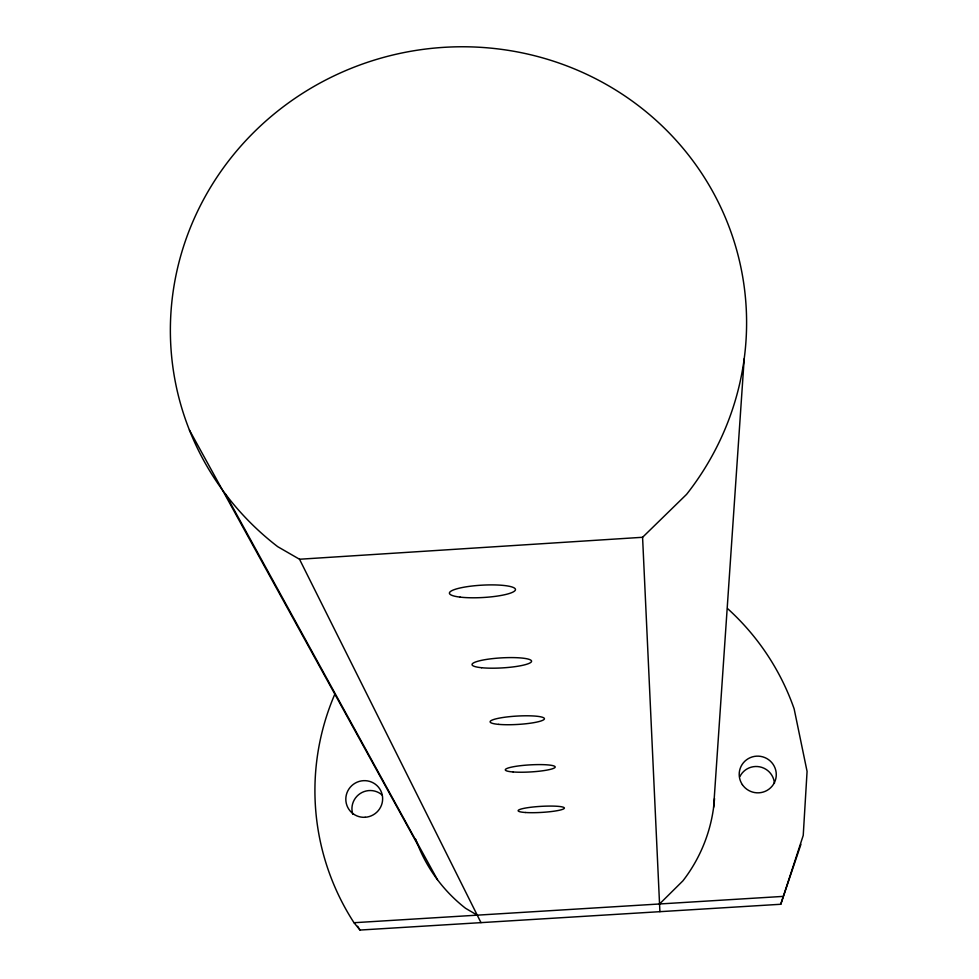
<?xml version="1.0" encoding="UTF-8"?>
<svg xmlns="http://www.w3.org/2000/svg" width="979" height="979" viewBox="0 0 979 979"><rect width="100%" height="100%" fill="white"/><g stroke="black" fill="none" stroke-linecap="round" stroke-linejoin="round"><path stroke-width="1.47" d="M713.618 807.32L744.187 358.803M335.002 693.768A246.488 244.603 -13.2 0 0 354.006 922.72L360.027 930.05L780.765 904.266L803.233 835.393L807.075 771.403L794.14 708.869A246.488 244.603 -13.2 0 0 727.593 608.608M780.765 904.266L800.92 844.339M659.552 903.972L682.914 880.843A154.046 152.859 -13.2 0 0 714.523 798.497M299.513 559.242L642.579 537.287L686.573 494.371A288.524 279.296 -12.3 0 0 636.093 103.921A288.524 279.296 -12.3 0 0 232.867 155.514A288.524 279.296 -12.3 0 0 277.73 546.686L299.513 559.242L480.983 922.634M354.006 922.72L782.698 896.421M477.25 915.157L465.588 908.316A154.046 152.859 -13.2 0 1 415.72 839.284M225.464 494.065L437.442 879.68M189.424 430.075L417.8 844.804M642.579 537.287L659.907 911.669M360.027 930.05A241.948 240.21 -13.3 0 1 357.616 926.269M739.928 776.494A18.222 18.014 17.3 0 1 774.438 783.384M352.795 814.259A18.16 17.916 -36.4 0 1 382.14 795.034M742.363 784.656A18.564 18.344 16.5 0 0 774.401 782.649A18.564 18.344 16.5 0 0 756.449 756.167A18.564 18.344 16.5 0 0 742.363 784.656M365.143 817.281A18.503 18.246 -35.8 0 0 379.693 788.829A18.503 18.246 -35.8 0 0 347.839 790.836A18.503 18.246 -35.8 0 0 365.143 817.281M460.106 597.117A33.078 6.192 -3.2 0 0 514.697 590.937A33.078 6.192 -3.2 0 0 472.6 585.956A33.078 6.192 -3.2 0 0 460.106 597.117M481.533 667.715A29.823 5.03 -3.3 0 0 530.802 662.404A29.823 5.03 -3.3 0 0 493 658.573A29.823 5.03 -3.3 0 0 481.533 667.715M498.715 724.374A27.204 4.197 -3.3 0 0 543.724 719.724A27.204 4.197 -3.3 0 0 509.325 716.689A27.204 4.197 -3.3 0 0 498.715 724.374M513.155 771.966A25.026 3.549 -3.3 0 0 554.567 767.83A25.026 3.549 -3.3 0 0 523.031 765.419A25.026 3.549 -3.3 0 0 513.155 771.966M525.442 812.497A23.153 3.035 -3.3 0 0 563.806 808.776A23.153 3.035 -3.3 0 0 534.669 806.843A23.153 3.035 -3.3 0 0 525.442 812.497"/></g></svg>
